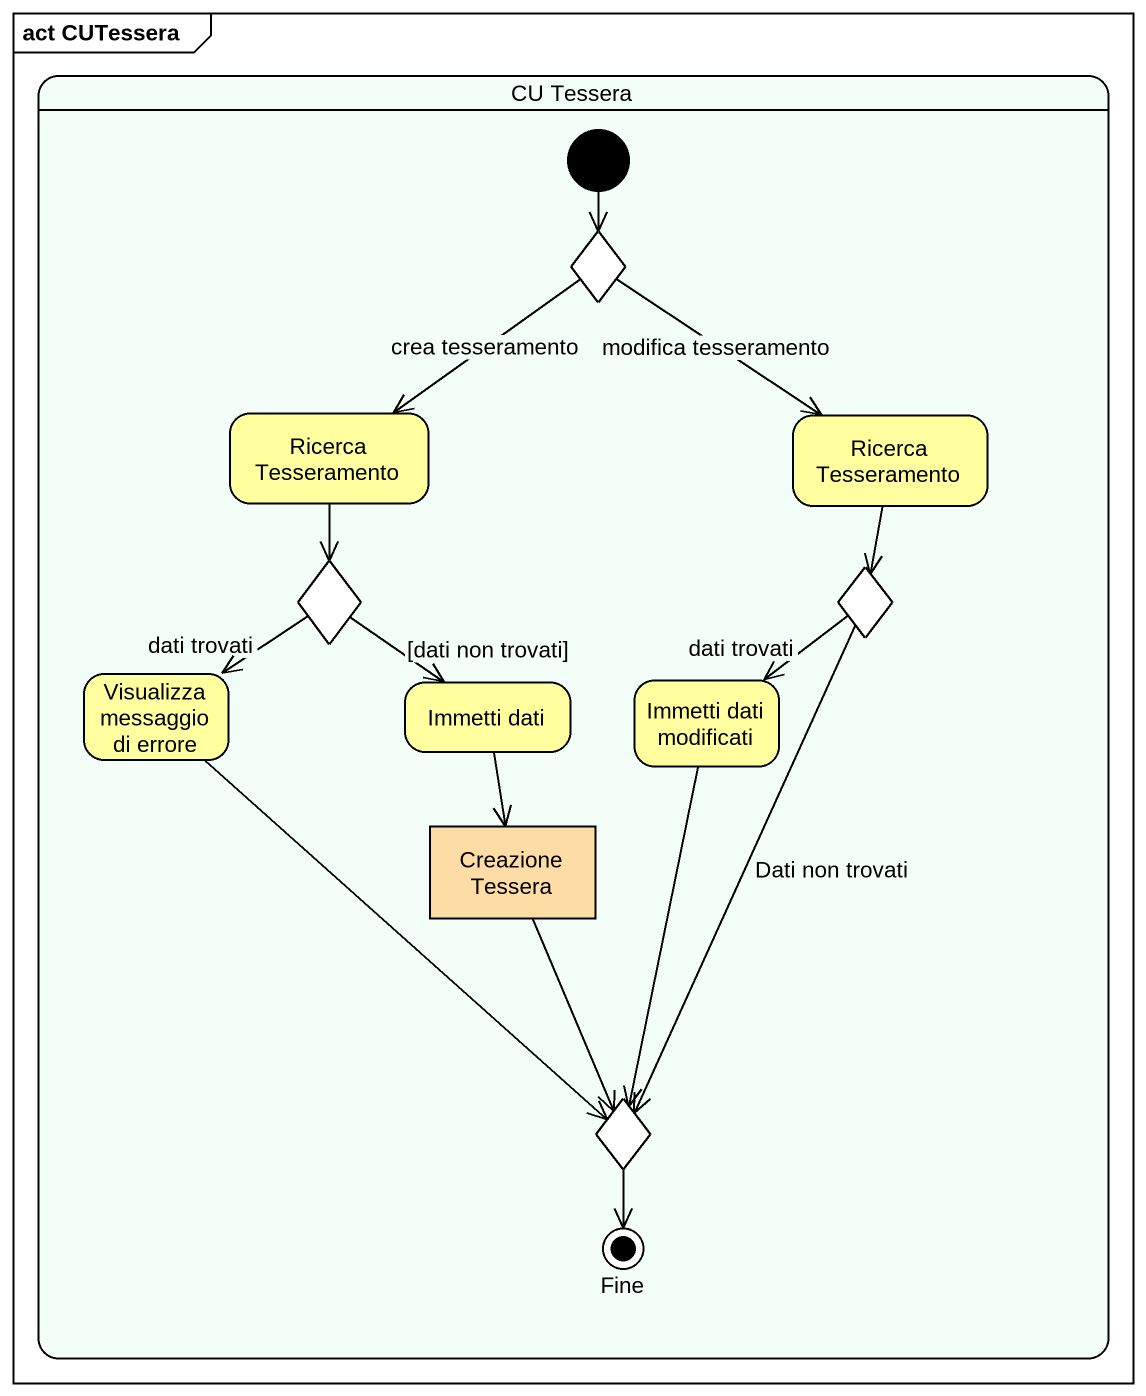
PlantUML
@startuml
mainframe act CUTessera
hide empty description
state "CU Tessera" as CU_Tessera #F4FEF9 {
  state choice1 <<choice>>
  state "Ricerca Tesseramento" as Ricerca_Tesseramento #FFFFA0
  state "Ricerca Tesseramento" as Ricerca_Tesseramento_2 #FFFFA0
  state choice2 <<choice>>
  state choice3 <<choice>>
  state "Visualizza messaggio di errore" as Visualizza_messaggio_di #FFFFA0
  state "Immetti dati" as Immetti_dati #FFFFA0
  state "Immetti dati modificati" as Immetti_dati_modificati #FFFFA0
  state "Creazione Tessera" as Creazione_Tessera <<object>> #FDDCA5
  state choice4 <<choice>>
  state Fine <<end>>
  [*] --> choice1
}
choice1 --> Ricerca_Tesseramento : crea tesseramento
choice1 --> Ricerca_Tesseramento_2 : modifica tesseramento
Ricerca_Tesseramento --> choice2
Ricerca_Tesseramento_2 --> choice3
choice2 --> Visualizza_messaggio_di : dati trovati
choice2 --> Immetti_dati : [dati non trovati]
choice3 --> Immetti_dati_modificati : dati trovati
choice3 --> choice4 : Dati non trovati
Visualizza_messaggio_di --> choice4
Immetti_dati --> Creazione_Tessera
Immetti_dati_modificati --> choice4
Creazione_Tessera --> choice4
choice4 --> Fine
@enduml
